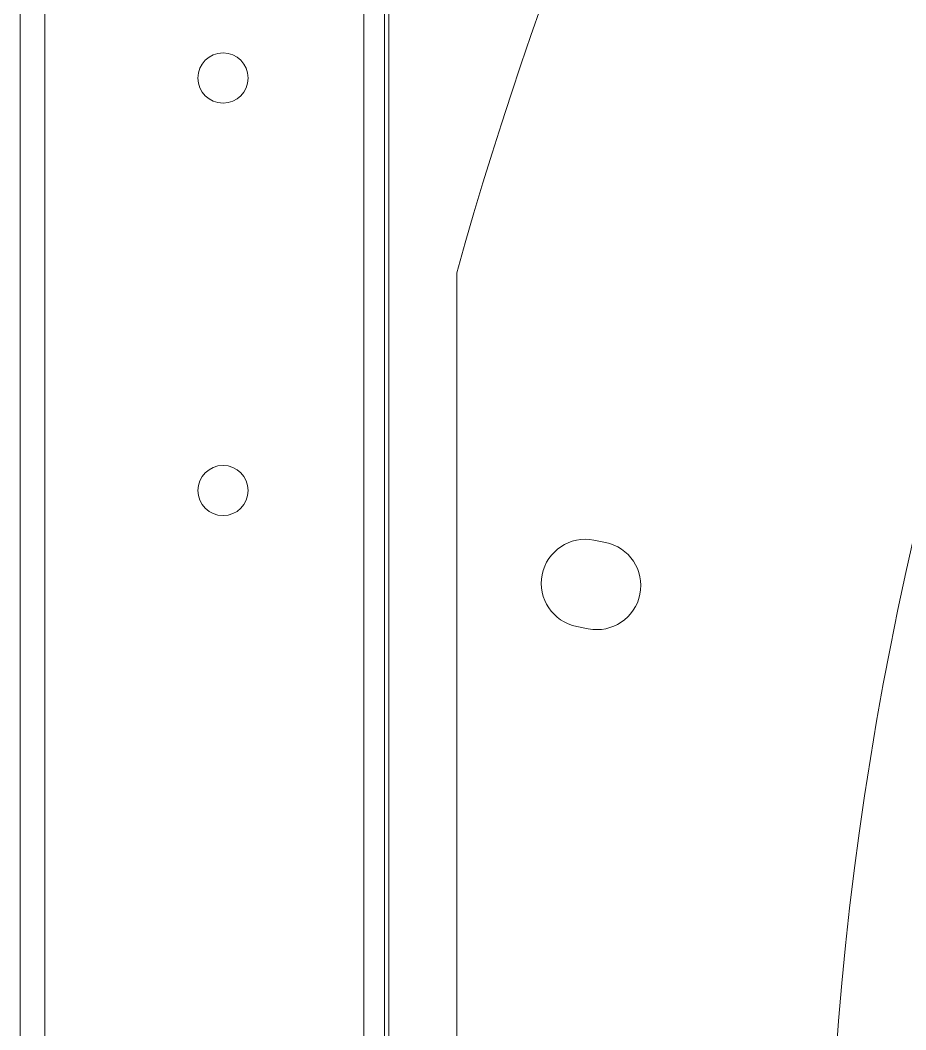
# Model space of a CAD drawing. Header units: millimetres. Extents: x 113490 to 142599, y -20467 to 115.
# Drawn here: x 122364.2 to 122493, y -11322.9 to -11176.1 of the extents above; entities that cross this region are included whole.
import ezdxf

# ---------------------------------------------------------------- set-up
doc = ezdxf.new("R2010")
doc.units = ezdxf.units.MM
doc.layers.add('DV3_0', color=7, linetype='Continuous')

msp = doc.modelspace()

# ---------------------------------------------------------------- linework, layer by layer
at = {"layer": 'DV3_0', "color": 7, "linetype": 'Continuous', "lineweight": 15}
for p, q in [((122364.24, -11939.49), (122364.24, -9709.49)), ((122414.24, -11847.85), (122414.24, -9857.26)), ((122417.24, -11847.85), (122417.24, -9857.26)), ((122427.74, -11212.82), (122427.74, -11507.16)), ((122449.35, -11252.04), (122447.68, -11251.71)), ((122445.19, -11264.26), (122446.85, -11264.6))]:
    msp.add_line(p, q, dxfattribs=at)
at = {"layer": 'DV3_0', "color": 7, "linetype": 'Continuous', "lineweight": 20}
for p, q in [((122367.84, -11939.49), (122367.84, -9709.49)), ((122417.84, -11862.07), (122417.84, -9845.59))]:
    msp.add_line(p, q, dxfattribs=at)
at = {"layer": 'DV3_0', "color": 7, "linetype": 'Continuous', "lineweight": 15}
for centre in [(122393.74, -11184.49), (122393.74, -11244.49)]:
    msp.add_circle(centre, 3.65, dxfattribs=at)
for centre, radius, start, end in [((122959.24, -11359.99), 551.5, 105.4775, 164.5225), ((122959.24, -11359.99), 477.5, 136.9802, 223.0198), ((122446.43, -11257.99), 6.4, 78.75, 258.75), ((122448.1, -11258.32), 6.4, 258.75, 78.75)]:
    msp.add_arc(centre, radius, start, end, dxfattribs=at)

doc.saveas('drawing.dxf')
